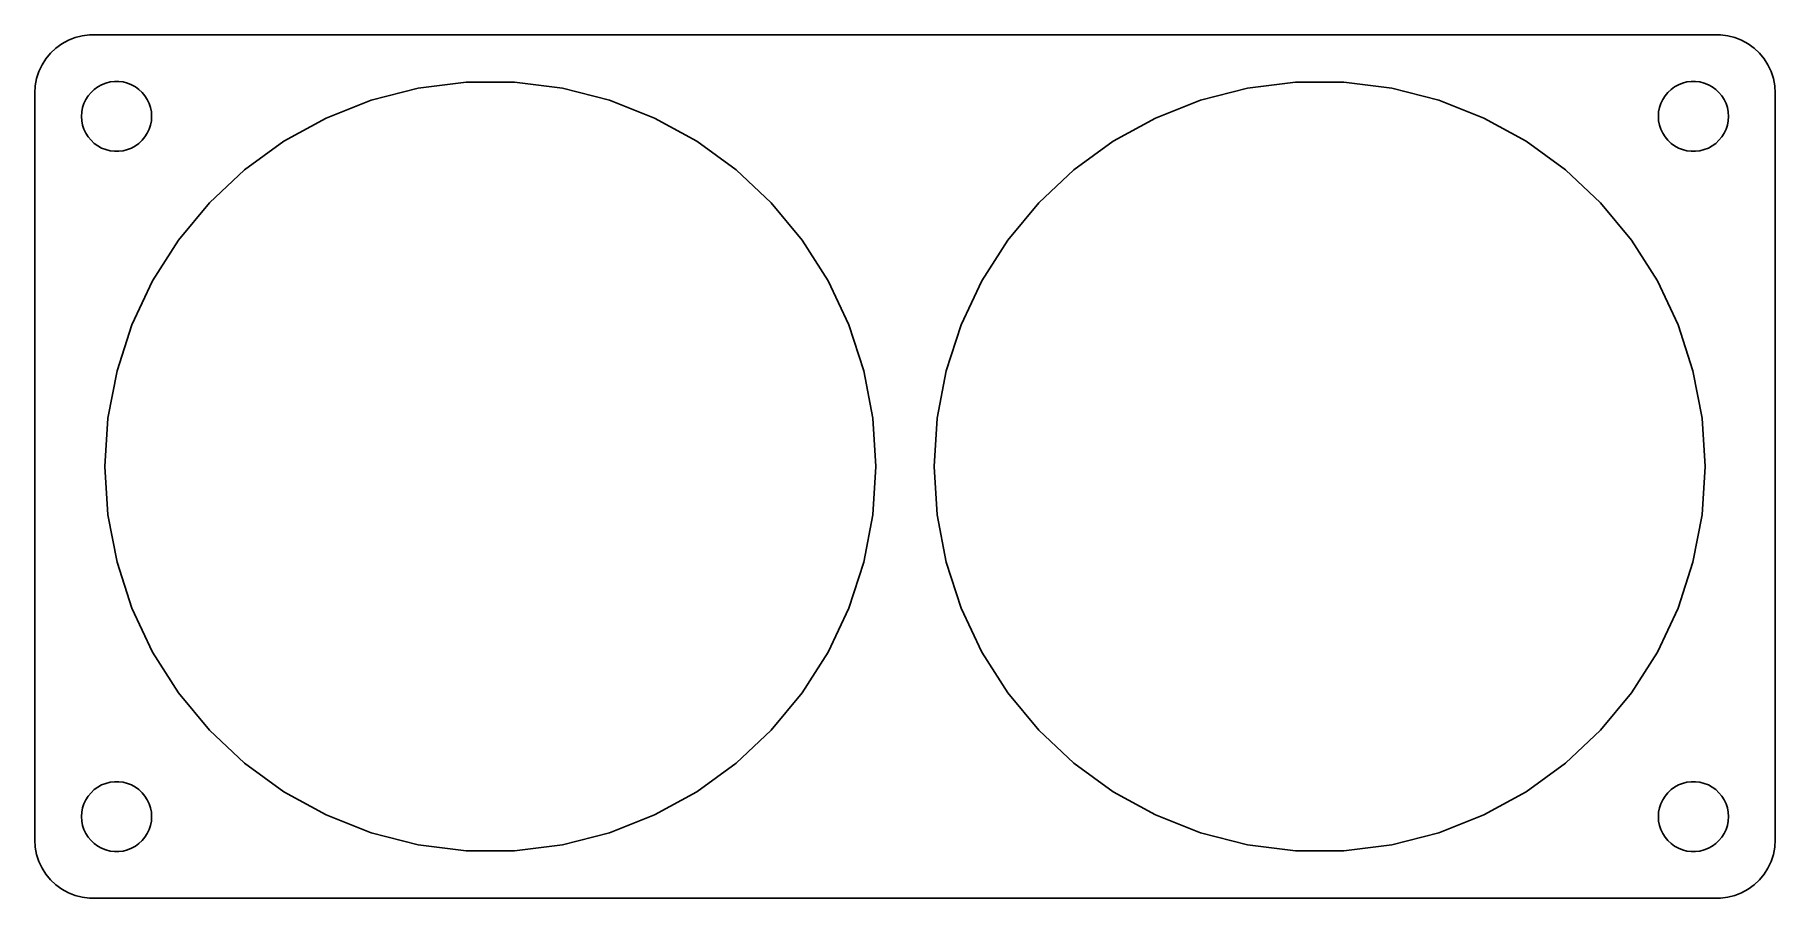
# Model space of a CAD drawing. Header units: metres. Extents: x -74 to 74, y -37 to 37.
import ezdxf

# ---------------------------------------------------------------- set-up
doc = ezdxf.new("R2010")
doc.units = ezdxf.units.M

msp = doc.modelspace()

# ---------------------------------------------------------------- linework, layer by layer
for p, q in [((-72.6871, 35.8526), (-73.1448, 35.4227)), ((-72.1791, 36.2216), (-72.6871, 35.8526)), ((-71.6289, 36.5241), (-72.1791, 36.2216)), ((-71.0451, 36.7553), (-71.6289, 36.5241)), ((-70.4369, 36.9114), (-71.0451, 36.7553)), ((-69.8139, 36.9901), (-70.4369, 36.9114)), ((69.8139, 36.9901), (-69.8139, 36.9901)), ((70.4369, 36.9114), (69.8139, 36.9901)), ((71.0451, 36.7553), (70.4369, 36.9114)), ((71.6289, 36.5241), (71.0451, 36.7553)), ((72.1791, 36.2216), (71.6289, 36.5241)), ((72.6871, 35.8526), (72.1791, 36.2216)), ((73.1448, 35.4227), (72.6871, 35.8526)), ((-73.8815, 34.4088), (-74.1489, 33.8406)), ((-73.5451, 34.9389), (-73.8815, 34.4088)), ((-73.1448, 35.4227), (-73.5451, 34.9389)), ((73.5451, 34.9389), (73.1448, 35.4227)), ((73.8815, 34.4088), (73.5451, 34.9389)), ((74.1489, 33.8406), (73.8815, 34.4088)), ((-74.3429, 33.2434), (-74.4606, 32.6267)), ((-74.1489, 33.8406), (-74.3429, 33.2434)), ((-68.7773, 32.7145), (-68.427, 32.8532)), ((-68.427, 32.8532), (-68.0621, 32.9469)), ((-68.0621, 32.9469), (-67.6884, 32.9941)), ((-67.6884, 32.9941), (-67.3116, 32.9941)), ((-67.3116, 32.9941), (-66.9379, 32.9469)), ((-66.9379, 32.9469), (-66.573, 32.8532)), ((-66.573, 32.8532), (-66.2227, 32.7145)), ((-41.6836, 32.4155), (-37.5721, 32.9349)), ((-37.5721, 32.9349), (-33.4279, 32.9349)), ((-33.4279, 32.9349), (-29.3164, 32.4155)), ((29.3164, 32.4155), (33.4279, 32.9349)), ((33.4279, 32.9349), (37.5721, 32.9349)), ((37.5721, 32.9349), (41.6836, 32.4155)), ((66.2227, 32.7145), (66.573, 32.8532)), ((66.573, 32.8532), (66.9379, 32.9469)), ((66.9379, 32.9469), (67.3116, 32.9941)), ((67.3116, 32.9941), (67.6884, 32.9941)), ((67.6884, 32.9941), (68.0621, 32.9469)), ((68.0621, 32.9469), (68.427, 32.8532)), ((68.427, 32.8532), (68.7773, 32.7145)), ((74.3429, 33.2434), (74.1489, 33.8406)), ((74.4606, 32.6267), (74.3429, 33.2434)), ((-74.4606, 32.6267), (-74.5, 32)), ((-74.5, 32), (-74.5, -32)), ((-70.2893, 31.1044), (-70.1289, 31.4453)), ((-70.1289, 31.4453), (-69.927, 31.7634)), ((-69.927, 31.7634), (-69.6869, 32.0536)), ((-69.6869, 32.0536), (-69.4123, 32.3115)), ((-69.4123, 32.3115), (-69.1075, 32.533)), ((-69.1075, 32.533), (-68.7773, 32.7145)), ((-66.2227, 32.7145), (-65.8925, 32.533)), ((-65.8925, 32.533), (-65.5877, 32.3115)), ((-65.5877, 32.3115), (-65.3131, 32.0536)), ((-65.3131, 32.0536), (-65.073, 31.7634)), ((-65.073, 31.7634), (-64.8711, 31.4453)), ((-64.8711, 31.4453), (-64.7107, 31.1044)), ((-49.5507, 29.8593), (-45.6976, 31.3849)), ((-45.6976, 31.3849), (-41.6836, 32.4155)), ((-29.3164, 32.4155), (-25.3024, 31.3849)), ((-25.3024, 31.3849), (-21.4493, 29.8593)), ((21.4493, 29.8593), (25.3024, 31.3849)), ((25.3024, 31.3849), (29.3164, 32.4155)), ((41.6836, 32.4155), (45.6976, 31.3849)), ((45.6976, 31.3849), (49.5507, 29.8593)), ((64.7107, 31.1044), (64.8711, 31.4453)), ((64.8711, 31.4453), (65.073, 31.7634)), ((65.073, 31.7634), (65.3131, 32.0536)), ((65.3131, 32.0536), (65.5877, 32.3115)), ((65.5877, 32.3115), (65.8925, 32.533)), ((65.8925, 32.533), (66.2227, 32.7145)), ((68.7773, 32.7145), (69.1075, 32.533)), ((69.1075, 32.533), (69.4123, 32.3115)), ((69.4123, 32.3115), (69.6869, 32.0536)), ((69.6869, 32.0536), (69.927, 31.7634)), ((69.927, 31.7634), (70.1289, 31.4453)), ((70.1289, 31.4453), (70.2893, 31.1044)), ((74.5, 32), (74.4606, 32.6267)), ((74.5, -32), (74.5, 32)), ((-70.5, 30), (-70.4763, 30.376)), ((-70.4763, 29.624), (-70.5, 30)), ((-70.4763, 30.376), (-70.4057, 30.7461)), ((-70.4057, 30.7461), (-70.2893, 31.1044)), ((-64.7107, 31.1044), (-64.5943, 30.7461)), ((-64.5943, 30.7461), (-64.5237, 30.376)), ((-64.5237, 30.376), (-64.5, 30)), ((-64.5, 30), (-64.5237, 29.624)), ((-53.1823, 27.8628), (-49.5507, 29.8593)), ((-21.4493, 29.8593), (-17.8177, 27.8628)), ((17.8177, 27.8628), (21.4493, 29.8593)), ((49.5507, 29.8593), (53.1823, 27.8628)), ((64.5, 30), (64.5237, 30.376)), ((64.5237, 29.624), (64.5, 30)), ((64.5237, 30.376), (64.5943, 30.7461)), ((64.5943, 30.7461), (64.7107, 31.1044)), ((70.2893, 31.1044), (70.4057, 30.7461)), ((70.4057, 30.7461), (70.4763, 30.376)), ((70.4763, 30.376), (70.5, 30)), ((70.5, 30), (70.4763, 29.624)), ((-70.4057, 29.2539), (-70.4763, 29.624)), ((-70.2893, 28.8956), (-70.4057, 29.2539)), ((-70.1289, 28.5547), (-70.2893, 28.8956)), ((-69.927, 28.2366), (-70.1289, 28.5547)), ((-64.8711, 28.5547), (-65.073, 28.2366)), ((-64.7107, 28.8956), (-64.8711, 28.5547)), ((-64.5943, 29.2539), (-64.7107, 28.8956)), ((-64.5237, 29.624), (-64.5943, 29.2539)), ((64.5943, 29.2539), (64.5237, 29.624)), ((64.7107, 28.8956), (64.5943, 29.2539)), ((64.8711, 28.5547), (64.7107, 28.8956)), ((65.073, 28.2366), (64.8711, 28.5547)), ((70.1289, 28.5547), (69.927, 28.2366)), ((70.2893, 28.8956), (70.1289, 28.5547)), ((70.4057, 29.2539), (70.2893, 28.8956)), ((70.4763, 29.624), (70.4057, 29.2539)), ((-69.6869, 27.9464), (-69.927, 28.2366)), ((-69.4123, 27.6884), (-69.6869, 27.9464)), ((-69.1075, 27.467), (-69.4123, 27.6884)), ((-68.7773, 27.2855), (-69.1075, 27.467)), ((-68.427, 27.1468), (-68.7773, 27.2855)), ((-68.0621, 27.0531), (-68.427, 27.1468)), ((-67.6884, 27.0059), (-68.0621, 27.0531)), ((-67.3116, 27.0059), (-67.6884, 27.0059)), ((-66.9379, 27.0531), (-67.3116, 27.0059)), ((-66.573, 27.1468), (-66.9379, 27.0531)), ((-66.2227, 27.2855), (-66.573, 27.1468)), ((-65.8925, 27.467), (-66.2227, 27.2855)), ((-65.5877, 27.6884), (-65.8925, 27.467)), ((-65.3131, 27.9464), (-65.5877, 27.6884)), ((-65.073, 28.2366), (-65.3131, 27.9464)), ((-56.535, 25.4269), (-53.1823, 27.8628)), ((-17.8177, 27.8628), (-14.465, 25.4269)), ((14.465, 25.4269), (17.8177, 27.8628)), ((53.1823, 27.8628), (56.535, 25.4269)), ((65.3131, 27.9464), (65.073, 28.2366)), ((65.5877, 27.6884), (65.3131, 27.9464)), ((65.8925, 27.467), (65.5877, 27.6884)), ((66.2227, 27.2855), (65.8925, 27.467)), ((66.573, 27.1468), (66.2227, 27.2855)), ((66.9379, 27.0531), (66.573, 27.1468)), ((67.3116, 27.0059), (66.9379, 27.0531)), ((67.6884, 27.0059), (67.3116, 27.0059)), ((68.0621, 27.0531), (67.6884, 27.0059)), ((68.427, 27.1468), (68.0621, 27.0531)), ((68.7773, 27.2855), (68.427, 27.1468)), ((69.1075, 27.467), (68.7773, 27.2855)), ((69.4123, 27.6884), (69.1075, 27.467)), ((69.6869, 27.9464), (69.4123, 27.6884)), ((69.927, 28.2366), (69.6869, 27.9464)), ((-59.556, 22.59), (-56.535, 25.4269)), ((-14.465, 25.4269), (-11.444, 22.59)), ((11.444, 22.59), (14.465, 25.4269)), ((56.535, 25.4269), (59.556, 22.59)), ((-62.1976, 19.3969), (-59.556, 22.59)), ((-11.444, 22.59), (-8.80243, 19.3969)), ((8.80243, 19.3969), (11.444, 22.59)), ((59.556, 22.59), (62.1976, 19.3969)), ((-64.4181, 15.8979), (-62.1976, 19.3969)), ((-8.80243, 19.3969), (-6.58188, 15.8979)), ((6.58188, 15.8979), (8.80243, 19.3969)), ((62.1976, 19.3969), (64.4181, 15.8979)), ((-66.1826, 12.1481), (-64.4181, 15.8979)), ((-6.58188, 15.8979), (-4.81737, 12.1481)), ((4.81737, 12.1481), (6.58188, 15.8979)), ((64.4181, 15.8979), (66.1826, 12.1481)), ((-67.4632, 8.20676), (-66.1826, 12.1481)), ((-4.81737, 12.1481), (-3.53674, 8.20676)), ((3.53674, 8.20676), (4.81737, 12.1481)), ((66.1826, 12.1481), (67.4632, 8.20676)), ((-68.2398, 4.13599), (-67.4632, 8.20676)), ((-3.53674, 8.20676), (-2.76021, 4.13599)), ((2.76021, 4.13599), (3.53674, 8.20676)), ((67.4632, 8.20676), (68.2398, 4.13599)), ((-68.5, 0), (-68.2398, 4.13599)), ((-2.76021, 4.13599), (-2.5, 0)), ((2.5, 0), (2.76021, 4.13599)), ((68.2398, 4.13599), (68.5, 0)), ((-68.2398, -4.13599), (-68.5, 0)), ((-2.5, 0), (-2.76021, -4.13599)), ((2.76021, -4.13599), (2.5, 0)), ((68.5, 0), (68.2398, -4.13599)), ((-67.4632, -8.20676), (-68.2398, -4.13599)), ((-2.76021, -4.13599), (-3.53674, -8.20676)), ((3.53674, -8.20676), (2.76021, -4.13599)), ((68.2398, -4.13599), (67.4632, -8.20676)), ((-66.1826, -12.1481), (-67.4632, -8.20676)), ((-3.53674, -8.20676), (-4.81737, -12.1481)), ((4.81737, -12.1481), (3.53674, -8.20676)), ((67.4632, -8.20676), (66.1826, -12.1481)), ((-64.4181, -15.8979), (-66.1826, -12.1481)), ((-4.81737, -12.1481), (-6.58188, -15.8979)), ((6.58188, -15.8979), (4.81737, -12.1481)), ((66.1826, -12.1481), (64.4181, -15.8979)), ((-62.1976, -19.3969), (-64.4181, -15.8979)), ((-6.58188, -15.8979), (-8.80243, -19.3969)), ((8.80243, -19.3969), (6.58188, -15.8979)), ((64.4181, -15.8979), (62.1976, -19.3969)), ((-59.556, -22.59), (-62.1976, -19.3969)), ((-8.80243, -19.3969), (-11.444, -22.59)), ((11.444, -22.59), (8.80243, -19.3969)), ((62.1976, -19.3969), (59.556, -22.59)), ((-56.535, -25.4269), (-59.556, -22.59)), ((-11.444, -22.59), (-14.465, -25.4269)), ((14.465, -25.4269), (11.444, -22.59)), ((59.556, -22.59), (56.535, -25.4269)), ((-53.1823, -27.8628), (-56.535, -25.4269)), ((-14.465, -25.4269), (-17.8177, -27.8628)), ((17.8177, -27.8628), (14.465, -25.4269)), ((56.535, -25.4269), (53.1823, -27.8628)), ((-70.1289, -28.5547), (-69.927, -28.2366)), ((-69.927, -28.2366), (-69.6869, -27.9464)), ((-69.6869, -27.9464), (-69.4123, -27.6884)), ((-69.4123, -27.6884), (-69.1075, -27.467)), ((-69.1075, -27.467), (-68.7773, -27.2855)), ((-68.7773, -27.2855), (-68.427, -27.1468)), ((-68.427, -27.1468), (-68.0621, -27.0531)), ((-68.0621, -27.0531), (-67.6884, -27.0059)), ((-67.6884, -27.0059), (-67.3116, -27.0059)), ((-67.3116, -27.0059), (-66.9379, -27.0531)), ((-66.9379, -27.0531), (-66.573, -27.1468)), ((-66.573, -27.1468), (-66.2227, -27.2855)), ((-66.2227, -27.2855), (-65.8925, -27.467)), ((-65.8925, -27.467), (-65.5877, -27.6884)), ((-65.5877, -27.6884), (-65.3131, -27.9464)), ((-65.3131, -27.9464), (-65.073, -28.2366)), ((-65.073, -28.2366), (-64.8711, -28.5547)), ((-49.5507, -29.8593), (-53.1823, -27.8628)), ((-17.8177, -27.8628), (-21.4493, -29.8593)), ((21.4493, -29.8593), (17.8177, -27.8628)), ((53.1823, -27.8628), (49.5507, -29.8593)), ((64.8711, -28.5547), (65.073, -28.2366)), ((65.073, -28.2366), (65.3131, -27.9464)), ((65.3131, -27.9464), (65.5877, -27.6884)), ((65.5877, -27.6884), (65.8925, -27.467)), ((65.8925, -27.467), (66.2227, -27.2855)), ((66.2227, -27.2855), (66.573, -27.1468)), ((66.573, -27.1468), (66.9379, -27.0531)), ((66.9379, -27.0531), (67.3116, -27.0059)), ((67.3116, -27.0059), (67.6884, -27.0059)), ((67.6884, -27.0059), (68.0621, -27.0531)), ((68.0621, -27.0531), (68.427, -27.1468)), ((68.427, -27.1468), (68.7773, -27.2855)), ((68.7773, -27.2855), (69.1075, -27.467)), ((69.1075, -27.467), (69.4123, -27.6884)), ((69.4123, -27.6884), (69.6869, -27.9464)), ((69.6869, -27.9464), (69.927, -28.2366)), ((69.927, -28.2366), (70.1289, -28.5547)), ((-70.5, -30), (-70.4763, -29.624)), ((-70.4763, -29.624), (-70.4057, -29.2539)), ((-70.4057, -29.2539), (-70.2893, -28.8956)), ((-70.2893, -28.8956), (-70.1289, -28.5547)), ((-64.8711, -28.5547), (-64.7107, -28.8956)), ((-64.7107, -28.8956), (-64.5943, -29.2539)), ((-64.5943, -29.2539), (-64.5237, -29.624)), ((-64.5237, -29.624), (-64.5, -30)), ((64.5, -30), (64.5237, -29.624)), ((64.5237, -29.624), (64.5943, -29.2539)), ((64.5943, -29.2539), (64.7107, -28.8956)), ((64.7107, -28.8956), (64.8711, -28.5547)), ((70.1289, -28.5547), (70.2893, -28.8956)), ((70.2893, -28.8956), (70.4057, -29.2539)), ((70.4057, -29.2539), (70.4763, -29.624)), ((70.4763, -29.624), (70.5, -30)), ((-70.4763, -30.376), (-70.5, -30)), ((-70.4057, -30.7461), (-70.4763, -30.376)), ((-70.2893, -31.1044), (-70.4057, -30.7461)), ((-70.1289, -31.4453), (-70.2893, -31.1044)), ((-64.7107, -31.1044), (-64.8711, -31.4453)), ((-64.5943, -30.7461), (-64.7107, -31.1044)), ((-64.5237, -30.376), (-64.5943, -30.7461)), ((-64.5, -30), (-64.5237, -30.376)), ((-45.6976, -31.3849), (-49.5507, -29.8593)), ((-21.4493, -29.8593), (-25.3024, -31.3849)), ((25.3024, -31.3849), (21.4493, -29.8593)), ((49.5507, -29.8593), (45.6976, -31.3849)), ((64.5237, -30.376), (64.5, -30)), ((64.5943, -30.7461), (64.5237, -30.376)), ((64.7107, -31.1044), (64.5943, -30.7461)), ((64.8711, -31.4453), (64.7107, -31.1044)), ((70.2893, -31.1044), (70.1289, -31.4453)), ((70.4057, -30.7461), (70.2893, -31.1044)), ((70.4763, -30.376), (70.4057, -30.7461)), ((70.5, -30), (70.4763, -30.376)), ((-74.5, -32), (-74.4606, -32.6267)), ((-74.4606, -32.6267), (-74.3429, -33.2434)), ((-69.927, -31.7634), (-70.1289, -31.4453)), ((-69.6869, -32.0536), (-69.927, -31.7634)), ((-69.4123, -32.3115), (-69.6869, -32.0536)), ((-69.1075, -32.533), (-69.4123, -32.3115)), ((-68.7773, -32.7145), (-69.1075, -32.533)), ((-68.427, -32.8532), (-68.7773, -32.7145)), ((-66.2227, -32.7145), (-66.573, -32.8532)), ((-65.8925, -32.533), (-66.2227, -32.7145)), ((-65.5877, -32.3115), (-65.8925, -32.533)), ((-65.3131, -32.0536), (-65.5877, -32.3115)), ((-65.073, -31.7634), (-65.3131, -32.0536)), ((-64.8711, -31.4453), (-65.073, -31.7634)), ((-41.6836, -32.4155), (-45.6976, -31.3849)), ((-37.5721, -32.9349), (-41.6836, -32.4155)), ((-29.3164, -32.4155), (-33.4279, -32.9349)), ((-25.3024, -31.3849), (-29.3164, -32.4155)), ((29.3164, -32.4155), (25.3024, -31.3849)), ((33.4279, -32.9349), (29.3164, -32.4155)), ((41.6836, -32.4155), (37.5721, -32.9349)), ((45.6976, -31.3849), (41.6836, -32.4155)), ((65.073, -31.7634), (64.8711, -31.4453)), ((65.3131, -32.0536), (65.073, -31.7634)), ((65.5877, -32.3115), (65.3131, -32.0536)), ((65.8925, -32.533), (65.5877, -32.3115)), ((66.2227, -32.7145), (65.8925, -32.533)), ((66.573, -32.8532), (66.2227, -32.7145)), ((68.7773, -32.7145), (68.427, -32.8532)), ((69.1075, -32.533), (68.7773, -32.7145)), ((69.4123, -32.3115), (69.1075, -32.533)), ((69.6869, -32.0536), (69.4123, -32.3115)), ((69.927, -31.7634), (69.6869, -32.0536)), ((70.1289, -31.4453), (69.927, -31.7634)), ((74.3429, -33.2434), (74.4606, -32.6267)), ((74.4606, -32.6267), (74.5, -32)), ((-74.3429, -33.2434), (-74.1489, -33.8406)), ((-74.1489, -33.8406), (-73.8815, -34.4088)), ((-68.0621, -32.9469), (-68.427, -32.8532)), ((-67.6884, -32.9941), (-68.0621, -32.9469)), ((-67.3116, -32.9941), (-67.6884, -32.9941)), ((-66.9379, -32.9469), (-67.3116, -32.9941)), ((-66.573, -32.8532), (-66.9379, -32.9469)), ((-33.4279, -32.9349), (-37.5721, -32.9349)), ((37.5721, -32.9349), (33.4279, -32.9349)), ((66.9379, -32.9469), (66.573, -32.8532)), ((67.3116, -32.9941), (66.9379, -32.9469)), ((67.6884, -32.9941), (67.3116, -32.9941)), ((68.0621, -32.9469), (67.6884, -32.9941)), ((68.427, -32.8532), (68.0621, -32.9469)), ((73.8815, -34.4088), (74.1489, -33.8406)), ((74.1489, -33.8406), (74.3429, -33.2434)), ((-73.8815, -34.4088), (-73.5451, -34.9389)), ((-73.5451, -34.9389), (-73.1448, -35.4227)), ((-73.1448, -35.4227), (-72.6871, -35.8526)), ((72.6871, -35.8526), (73.1448, -35.4227)), ((73.1448, -35.4227), (73.5451, -34.9389)), ((73.5451, -34.9389), (73.8815, -34.4088)), ((-72.6871, -35.8526), (-72.1791, -36.2216)), ((-72.1791, -36.2216), (-71.6289, -36.5241)), ((-71.6289, -36.5241), (-71.0451, -36.7553)), ((-71.0451, -36.7553), (-70.4369, -36.9114)), ((-70.4369, -36.9114), (-69.8139, -36.9901)), ((-69.8139, -36.9901), (69.8139, -36.9901)), ((69.8139, -36.9901), (70.4369, -36.9114)), ((70.4369, -36.9114), (71.0451, -36.7553)), ((71.0451, -36.7553), (71.6289, -36.5241)), ((71.6289, -36.5241), (72.1791, -36.2216)), ((72.1791, -36.2216), (72.6871, -35.8526))]:
    msp.add_line(p, q)

doc.saveas('drawing.dxf')
